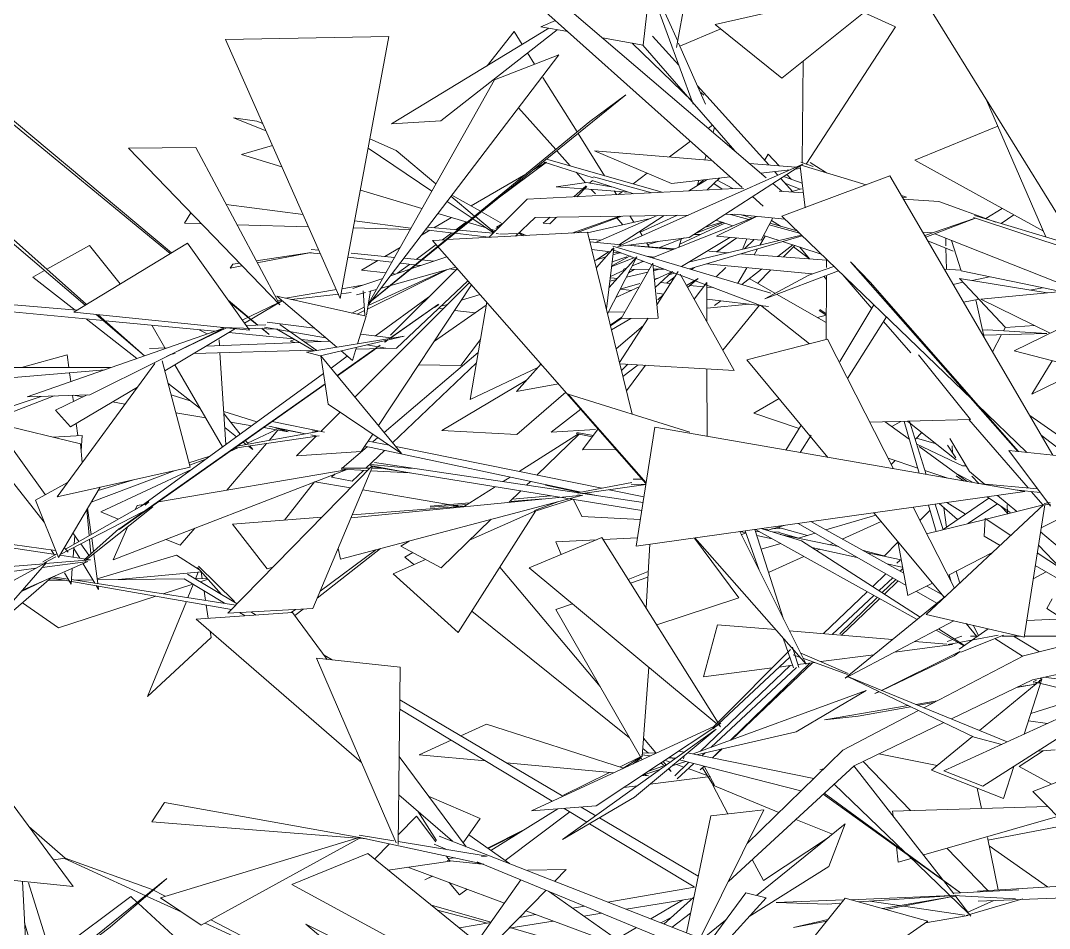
# Model space of a CAD drawing. Header units: millimetres. Extents: x 78096 to 288885, y -20632 to 149556.
# Drawn here: x 249795.5 to 250220.4, y 94308.8 to 94683.9 of the extents above; entities that cross this region are included whole.
import ezdxf

# ---------------------------------------------------------------- set-up
doc = ezdxf.new("R2010")
doc.units = ezdxf.units.MM
doc.layers.add('G-IMPT', color=8, linetype='Continuous', lineweight=9)
doc.layers.add('L-PLNT', color=71, linetype='Continuous', lineweight=9)

# ---------------------------------------------------------------- blocks, each defined once
blk = doc.blocks.new('ZZ-V - Tree Broadleaf 2 - 3dtree rotund SIMPLU-4826084-TOMH A-A')
at = {"layer": 'G-IMPT'}
for p, q in [((24407.85, 94628.7), (24406.31, 94626.07)), ((24407.85, 94628.7), (24412.29, 94623.83)), ((24295.79, 94610.05), (24316.23, 94625.32)), ((24310.98, 94622.35), (24316.12, 94625.36)), ((24314.94, 94625.55), (24335.48, 94618.88)), ((24316.29, 94626.65), (24364.07, 94612.94)), ((24285.15, 94607.25), (24307.75, 94620.46)), ((24335.63, 94619.34), (24359.78, 94612.71)), ((24382.66, 94613.91), (24387.65, 94618.79)), ((24414.21, 94619.39), (24421.81, 94616.68)), ((24415.55, 94620.25), (24417.36, 94618.27)), ((24320.31, 94615.15), (24332.77, 94616.94)), ((24320.31, 94615.15), (24331.35, 94614.36)), ((24327.49, 94611.02), (24332.67, 94615.51)), ((24332.94, 94615.32), (24328.74, 94611.09)), ((24331.95, 94614.32), (24350.1, 94613.02)), ((24332.77, 94616.94), (24343.78, 94615.06)), ((24334.07, 94616.72), (24335.31, 94617.79)), ((24335.14, 94617.84), (24352.28, 94612.32)), ((24375.03, 94613.51), (24382.65, 94618.21)), ((24381.22, 94618.04), (24378.54, 94615.88)), ((24385.31, 94616.5), (24388.86, 94614.23)), ((24386.75, 94617.91), (24393.28, 94614.46)), ((24414.74, 94616.71), (24421.05, 94614.15)), ((24421.62, 94614.32), (24417.19, 94613.03)), ((24504.41, 94606.27), (24497.64, 94602.14)), ((24269.78, 94598.26), (24277.04, 94602.5)), ((24314.95, 94600.18), (24317.75, 94602.61)), ((24320.34, 94602.65), (24317.59, 94599.88)), ((24326.66, 94596.02), (24346.52, 94603.06)), ((24347.41, 94603.07), (24328.69, 94596.12)), ((24333.25, 94596.2), (24359.25, 94602.1)), ((24336.44, 94592.19), (24362.03, 94603.3)), ((24364.92, 94603.35), (24346.47, 94591.27)), ((24354.92, 94596.4), (24370.36, 94603.43)), ((24359.95, 94585.83), (24402.92, 94602.96)), ((24386.19, 94601.39), (24393.27, 94599.11)), ((24386.48, 94594.76), (24403.04, 94602.95)), ((24392.3, 94603.78), (24399.81, 94601.72)), ((24396.82, 94603.54), (24401.21, 94602.28)), ((24404.91, 94593.13), (24409.68, 94602.32)), ((24409.15, 94601.31), (24412.91, 94598.92)), ((24509.33, 94603.55), (24504.1, 94599.95)), ((24264.62, 94595.23), (24268.07, 94597.25)), ((24278.88, 94597.43), (24283.2, 94600.65)), ((24314.95, 94600.18), (24317.59, 94599.88)), ((24371.26, 94591.49), (24389.91, 94600.19)), ((24377.38, 94595.73), (24389.17, 94600.39)), ((24381.86, 94598.48), (24388.78, 94600.55)), ((24408.17, 94599.42), (24420.8, 94595.95)), ((24408.56, 94600.17), (24419.77, 94596.95)), ((24273.27, 94593.24), (24277.19, 94596.16)), ((24338.73, 94593.18), (24333.92, 94593.47)), ((24362.98, 94590.05), (24373.05, 94594.02)), ((24372.01, 94582.23), (24391.95, 94594.28)), ((24374.89, 94583.97), (24421.62, 94595.16)), ((24375.3, 94581.25), (24421.87, 94594.92)), ((24379.73, 94595.44), (24377.07, 94595.53)), ((24386.48, 94594.76), (24404.91, 94593.13)), ((24394.84, 94594.02), (24386.49, 94588.28)), ((24386.63, 94588.26), (24394.9, 94594.02)), ((24397.25, 94589.32), (24399, 94593.66)), ((24398.08, 94589.52), (24402, 94593.39)), ((24406.54, 94594.83), (24404.34, 94591.02)), ((24405.9, 94595.04), (24412.39, 94592.95)), ((24473.78, 94592.81), (24484.27, 94588.57)), ((24481.13, 94593.93), (24481.23, 94590.81)), ((24219, 94589.27), (24222.27, 94588.96)), ((24249.47, 94586.38), (24255.77, 94590.06)), ((24262.43, 94585.15), (24270.69, 94591.31)), ((24336.93, 94581.83), (24344.08, 94589.94)), ((24340.98, 94564.73), (24344.13, 94589.84)), ((24342.93, 94589.34), (24371.45, 94578.63)), ((24343.68, 94590.68), (24408.91, 94571.23)), ((24358.08, 94591.37), (24362.32, 94592.64)), ((24403.47, 94589.52), (24402.07, 94587.1)), ((24411.79, 94586.37), (24417.95, 94591.15)), ((24413.7, 94592.52), (24429.71, 94587.36)), ((24414.21, 94586.18), (24418.81, 94590.88)), ((24424.86, 94585.38), (24418.29, 94590.35)), ((24424.92, 94585.38), (24420.93, 94590.19)), ((24481.25, 94589.93), (24481.53, 94581.11)), ((24196.36, 94584.63), (24219, 94588.07)), ((24196.82, 94583.76), (24219, 94588.05)), ((24218.7, 94587.94), (24222.94, 94587.45)), ((24234.24, 94586.12), (24252.36, 94584)), ((24235.52, 94587.7), (24253.48, 94585.99)), ((24239.84, 94580.74), (24246.57, 94584.68)), ((24257.31, 94585.63), (24264.46, 94584.95)), ((24264.75, 94584.93), (24269.66, 94584.46)), ((24342.08, 94588.4), (24336.43, 94584.7)), ((24336.95, 94585.04), (24340.77, 94586.18)), ((24341.5, 94562.63), (24353.51, 94586.17)), ((24353.5, 94586.17), (24342.07, 94573.38)), ((24343.18, 94582.23), (24352.28, 94585.83)), ((24343.21, 94582.47), (24350.78, 94586.65)), ((24343.42, 94584.13), (24349.5, 94586.21)), ((24343.79, 94587.09), (24346.42, 94587.88)), ((24351.64, 94582.51), (24356.24, 94584.34)), ((24354.2, 94583.53), (24356.07, 94584.4)), ((24431.97, 94585.18), (24431.95, 94581.83)), ((24185.65, 94581.61), (24186.73, 94583.16)), ((24185.65, 94581.61), (24190.49, 94582.54)), ((24186.73, 94583.16), (24189.49, 94583.58)), ((24239.84, 94580.74), (24249.88, 94579.6)), ((24242.36, 94564.66), (24275.37, 94581.03)), ((24242.58, 94566.1), (24274.86, 94580.88)), ((24254.78, 94579.43), (24259.74, 94583.13)), ((24255.76, 94583.6), (24261.93, 94582.88)), ((24262.18, 94582.85), (24264.19, 94582.61)), ((24276.06, 94581.22), (24278.97, 94580.88)), ((24342.67, 94578.15), (24348.83, 94581.03)), ((24360.14, 94583.58), (24347.09, 94560.79)), ((24347.91, 94581.02), (24349.46, 94581.64)), ((24350.89, 94581.04), (24358.71, 94581.08)), ((24362.31, 94560.86), (24360.14, 94583.58)), ((24360.38, 94581.09), (24364.84, 94581.11)), ((24360.44, 94580.51), (24362.91, 94581.1)), ((24368.32, 94580.13), (24360.8, 94576.67)), ((24361.2, 94573.57), (24368.32, 94580.13)), ((24361.79, 94566.36), (24370.67, 94580.14)), ((24376.17, 94580.99), (24377.38, 94581.83)), ((24386.36, 94577.95), (24390.29, 94581.83)), ((24398.97, 94581.76), (24395.23, 94575.3)), ((24396.89, 94574.81), (24405.11, 94581.18)), ((24403.46, 94575.22), (24408.95, 94580.82)), ((24252.49, 94579.3), (24253.91, 94579.14)), ((24342.42, 94576.19), (24345.18, 94576.85)), ((24342.89, 94577.51), (24345.54, 94577.26)), ((24349.25, 94577.83), (24358.05, 94579.94)), ((24360.77, 94576.98), (24362.7, 94577.55)), ((24365.86, 94575.33), (24369.38, 94578.13)), ((24367.22, 94578.87), (24369.23, 94579.46)), ((24393.75, 94539.34), (24371.52, 94579.02)), ((24371.81, 94578.49), (24405.68, 94565.77)), ((24374.07, 94574.46), (24378.83, 94577.28)), ((24374.56, 94573.59), (24378.83, 94577.28)), ((24400.17, 94577.08), (24410.62, 94571.16)), ((24431.92, 94576.93), (24430.84, 94578.23)), ((24431.93, 94578.28), (24431.75, 94552.03)), ((24237.16, 94528.29), (24284.39, 94575.7)), ((24246.87, 94516.5), (24285.34, 94574.61)), ((24354.53, 94573.79), (24344.94, 94569.37)), ((24346.71, 94572.85), (24354.85, 94575.24)), ((24346.76, 94572.94), (24351.48, 94572.38)), ((24363.36, 94575.57), (24367.47, 94575.18)), ((24375.51, 94574.42), (24381.17, 94573.88)), ((24377.31, 94568.68), (24382.48, 94575.65)), ((24382.5, 94559.42), (24382.48, 94575.65)), ((24382.49, 94573.76), (24385.07, 94573.51)), ((24281.2, 94568.36), (24288.83, 94570.64)), ((24361.96, 94571.16), (24364.67, 94570.84)), ((24364.49, 94570.55), (24362.29, 94568.52)), ((24382.49, 94568.75), (24407.93, 94565.77)), ((24385.71, 94566.13), (24388.22, 94568.08)), ((24411.31, 94570.76), (24431.8, 94559.14)), ((24493.59, 94568.43), (24497.08, 94552.87)), ((24235.82, 94563.01), (24241.02, 94565.39)), ((24238.03, 94562.51), (24241.12, 94564.04)), ((24269.95, 94551.36), (24291.38, 94566.24)), ((24273.48, 94564.76), (24271.78, 94564.98)), ((24272.65, 94565.8), (24275.31, 94566.59)), ((24286.78, 94563.05), (24278.4, 94564.13)), ((24348.57, 94563.39), (24341.94, 94563.49)), ((24382.5, 94565.04), (24399.91, 94566.71)), ((24389.1, 94547.64), (24404.19, 94566.21)), ((24404.64, 94566.3), (24424.91, 94550.29)), ((24428.92, 94564.13), (24431.82, 94562.07)), ((24429.14, 94564.44), (24431.82, 94562.68)), ((24347.42, 94561.37), (24342.62, 94558.07)), ((24342.71, 94557.7), (24347.09, 94560.75)), ((24343.1, 94556.1), (24351.05, 94560.81)), ((24346.43, 94542.54), (24358.23, 94560.84)), ((24362.31, 94560.86), (24347.09, 94560.79)), ((24428.21, 94561.18), (24431.71, 94562.15)), ((24345.05, 94548.18), (24356.33, 94557.9)), ((24498.42, 94556.09), (24496.4, 94555.91)), ((24522.87, 94554.62), (24496.85, 94553.89)), ((24522.87, 94554.62), (24498.42, 94556.09)), ((24505.77, 94557.21), (24504.99, 94555.69)), ((24210.35, 94551.34), (24212.13, 94552.15)), ((24210.35, 94551.34), (24212.26, 94550.83)), ((24280.88, 94541.28), (24288.95, 94552.02)), ((24504.17, 94554.09), (24500.52, 94546.97)), ((24249.19, 94513.68), (24288.04, 94546.69)), ((24287.31, 94542.44), (24252.69, 94509.45)), ((24314, 94541.98), (24303.87, 94530.65)), ((24346.55, 94542.08), (24393.75, 94539.34)), ((24347.22, 94539.33), (24349.81, 94541.89)), ((24491.42, 94518.99), (24469.86, 94545.81)), ((24263.52, 94541.64), (24280.88, 94541.28)), ((24347.85, 94536.75), (24354.15, 94541.64)), ((24349.28, 94530.93), (24357.11, 94541.47)), ((24382.55, 94512.06), (24382.52, 94539.99)), ((24272.98, 94514.52), (24308.02, 94535.3)), ((24321.15, 94533.83), (24303.87, 94530.65)), ((24303.96, 94512.79), (24324.27, 94530.28)), ((24401.88, 94521.59), (24412.3, 94527.7)), ((24223.03, 94514.1), (24230.98, 94522.08)), ((24318.19, 94513.73), (24330.45, 94523.24)), ((24401.88, 94521.59), (24420.58, 94515.34)), ((24515.89, 94520.63), (24532.31, 94509.25)), ((24491.42, 94518.99), (24449.74, 94517.95)), ((24456.18, 94518.11), (24466.03, 94510.92)), ((24458.85, 94516.16), (24462.61, 94518.27)), ((24463.93, 94518.17), (24470.19, 94496.85)), ((24465.53, 94518.19), (24485.52, 94502.39)), ((24466.23, 94518.36), (24473.05, 94496.35)), ((24213, 94504.04), (24221.08, 94512.15)), ((24239.76, 94505.75), (24244.53, 94512.96)), ((24272.98, 94514.52), (24303.96, 94512.79)), ((24329.52, 94513.04), (24304.97, 94497.53)), ((24312.28, 94496.05), (24329.76, 94513.01)), ((24336.43, 94514.89), (24318.19, 94513.73)), ((24328.57, 94513.2), (24335.11, 94511.84)), ((24328.74, 94513.64), (24335.56, 94512.44)), ((24331.1, 94506.44), (24337.56, 94515.14)), ((24468.57, 94510.81), (24471.29, 94513.64)), ((24520.63, 94512.5), (24531.11, 94504.43)), ((24231.85, 94498.95), (24242.2, 94507.74)), ((24244.56, 94509.75), (24246.65, 94511.53)), ((24469.09, 94511.35), (24477.16, 94509.01)), ((24469.18, 94508.86), (24488.03, 94499.86)), ((24470.16, 94507.91), (24490.03, 94493.41)), ((24481.94, 94508.39), (24485.28, 94503.17)), ((24490.9, 94497.57), (24482.87, 94511.24)), ((24483.83, 94508.18), (24483.93, 94505.12)), ((24213, 94504.04), (24239.76, 94505.75)), ((24249.31, 94506.23), (24241.6, 94498.89)), ((24331.1, 94506.44), (24345.08, 94506.58)), ((24457.33, 94503.05), (24469.57, 94498.96)), ((24458.67, 94500.44), (24460.24, 94502.08)), ((24489.53, 94499.91), (24488.03, 94499.86)), ((24227.46, 94495.22), (24229, 94496.52)), ((24227.46, 94495.22), (24235.93, 94493.49)), ((24240.69, 94498.02), (24235.93, 94493.49)), ((24301.29, 94495.21), (24298.38, 94493.37)), ((24472.55, 94497.97), (24482.03, 94494.79)), ((24485.5, 94495.74), (24488.55, 94493.66)), ((24486, 94496.47), (24492.41, 94492.99)), ((24496.99, 94492.41), (24490.9, 94497.57)), ((24491.89, 94495.63), (24494.8, 94492.61)), ((24208.09, 94477.44), (24220.46, 94493.22)), ((24235.36, 94490.77), (24220.64, 94493.29)), ((24295.05, 94491.26), (24281.91, 94482.96)), ((24308.04, 94491.94), (24309.59, 94493.45)), ((24315.8, 94491.86), (24330.06, 94488.88)), ((24275.85, 94483.85), (24240.41, 94489.91)), ((24300.68, 94484.8), (24305.59, 94489.56)), ((24302.07, 94486.15), (24318.03, 94487.55)), ((24331.61, 94488.55), (24333.44, 94488.17)), ((24499, 94486.55), (24480.08, 94473.64)), ((24498.24, 94487.07), (24507.82, 94480.55)), ((24510.46, 94480.99), (24502.57, 94487.68)), ((24236.07, 94479.63), (24282.36, 94483.24)), ((24268.15, 94483.17), (24284.51, 94484.61)), ((24268.2, 94482.84), (24283.45, 94483.94)), ((24277.65, 94482.88), (24279.88, 94483.16)), ((24279.88, 94483.16), (24277.73, 94483.53)), ((24301.09, 94485.2), (24315.04, 94486.21)), ((24320.95, 94485.08), (24311.35, 94481.43)), ((24311.55, 94481.11), (24327.18, 94486.07)), ((24330.83, 94478.95), (24327.42, 94486.04)), ((24474.06, 94483.67), (24477.25, 94472.79)), ((24476.85, 94484.06), (24480.12, 94473.5)), ((24478.42, 94484.28), (24486.04, 94477.7)), ((24481.49, 94474.6), (24480.37, 94482.6)), ((24481.54, 94484.72), (24489.25, 94479.9)), ((24502.52, 94484.16), (24490.22, 94476)), ((24503.72, 94483.38), (24506.88, 94480.11)), ((24506.49, 94483.81), (24506.61, 94480.49)), ((24186.51, 94475.75), (24223.48, 94478.64)), ((24279.81, 94430.97), (24311.65, 94481.14)), ((24311.5, 94481.19), (24284.77, 94469.37)), ((24330.83, 94478.95), (24355.01, 94477.66)), ((24431.67, 94473.39), (24452.3, 94479.57)), ((24470.43, 94477.35), (24474.67, 94481.58)), ((24200.93, 94457.34), (24186.51, 94475.75)), ((24272.73, 94457.7), (24293.46, 94477.81)), ((24407.64, 94473.37), (24414.38, 94475.27)), ((24409.25, 94473.83), (24412.81, 94474.04)), ((24424.09, 94471.12), (24411.6, 94474.49)), ((24464.76, 94450.45), (24420.2, 94476.09)), ((24463.81, 94455.52), (24425.48, 94476.83)), ((24454.5, 94476.91), (24438.42, 94469.63)), ((24353.85, 94470.2), (24339.62, 94469.46)), ((24396.11, 94472.7), (24398.58, 94472.16)), ((24396.7, 94471.41), (24398.58, 94472.16)), ((24402.64, 94472.7), (24404.25, 94472.67)), ((24403.14, 94471.16), (24409.45, 94469.77)), ((24405.97, 94473.63), (24407.66, 94473.73)), ((24409.55, 94472.55), (24412.42, 94472.48)), ((24420.47, 94470.04), (24412.25, 94472.37)), ((24412.78, 94471.57), (24436.79, 94466.54)), ((24420.31, 94469.99), (24427.21, 94472.06)), ((24535.38, 94459.86), (24520.3, 94472.65)), ((24247.65, 94465.69), (24221.6, 94445.28)), ((24259.54, 94468.83), (24256.14, 94466.68)), ((24272.73, 94457.7), (24256.14, 94466.68)), ((24336.89, 94469.31), (24320.12, 94468.44)), ((24322.27, 94463.22), (24320.12, 94468.44)), ((24404.96, 94465.4), (24412.98, 94467.8)), ((24425.86, 94466.16), (24444.62, 94462.04)), ((24429.15, 94465.44), (24427.88, 94464.86)), ((24434.5, 94467.86), (24433.24, 94467.29)), ((24455.66, 94462.62), (24461.4, 94468.34)), ((24519.44, 94467.1), (24528.69, 94457.53)), ((24222.81, 94448.16), (24245.74, 94465.18)), ((24266.27, 94461.2), (24252.89, 94455.28)), ((24257.7, 94462.15), (24261.02, 94464.04)), ((24257.7, 94462.15), (24261.51, 94459.09)), ((24422.56, 94462.45), (24407.99, 94455.85)), ((24456.1, 94462.5), (24446.69, 94465.04)), ((24448.32, 94464.13), (24462.76, 94461.11)), ((24200.93, 94457.34), (24203.25, 94457.99)), ((24296.95, 94457.99), (24338.38, 94408.68)), ((24456.96, 94459.33), (24461.81, 94458.26)), ((24461.01, 94459.63), (24462.3, 94460.87)), ((24463.09, 94457.99), (24461.77, 94458.36)), ((24462.27, 94456.37), (24463.44, 94457.47)), ((24279.81, 94430.97), (24252.89, 94455.28)), ((24349.99, 94452.93), (24358.25, 94456.2)), ((24450.97, 94450.02), (24456.43, 94455.24)), ((24453.62, 94448.31), (24459.29, 94453.6)), ((24460.47, 94452.92), (24454.89, 94447.49)), ((24482.51, 94454.9), (24483.38, 94451.94)), ((24485.42, 94456.38), (24486.95, 94451.44)), ((24455.83, 94446.89), (24461.52, 94452.31)), ((24479.56, 94446.76), (24473.34, 94450.22)), ((24430.63, 94430.56), (24448.72, 94447.87)), ((24434.25, 94430.25), (24451.49, 94446.32)), ((24452.89, 94445.54), (24437.35, 94430.41)), ((24438.06, 94429.93), (24453.85, 94445)), ((24477.53, 94443.1), (24469.01, 94448.01)), ((24525.12, 94444.87), (24522.95, 94440.92)), ((24210.78, 94439.23), (24212.53, 94440.54)), ((24215.75, 94440.71), (24212.33, 94438.03)), ((24285.45, 94439.85), (24350.52, 94387.55)), ((24529.54, 94436.7), (24522.95, 94440.92)), ((24211.4, 94439.28), (24171.56, 94436.55)), ((24171.56, 94436.55), (24239.84, 94377.34)), ((24211.4, 94439.28), (24225.74, 94419.93)), ((24512.83, 94421.18), (24501.47, 94428.49)), ((24519.92, 94423.09), (24509.16, 94429.53)), ((24255.89, 94416.71), (24221.2, 94420.42)), ((24254.21, 94344.14), (24221.2, 94420.42)), ((24392.72, 94386.69), (24426.13, 94418.56)), ((24255.89, 94416.71), (24255.05, 94343.5)), ((24379.83, 94381.96), (24416.83, 94417.35)), ((24384.16, 94383.55), (24419.55, 94416.55)), ((24425.04, 94418.42), (24392.3, 94386.53)), ((24495.13, 94390.54), (24520.8, 94411.76)), ((24513.54, 94389.05), (24520.8, 94411.76)), ((24517.22, 94410.17), (24518.86, 94410.15)), ((24517.25, 94410.7), (24518.62, 94411.29)), ((24518.29, 94410.51), (24538.66, 94405.43)), ((24519.86, 94411.31), (24519.86, 94410.14)), ((24520.19, 94411.83), (24521.18, 94412.3)), ((24521.68, 94412.51), (24540.6, 94410.06)), ((24517.33, 94409.5), (24510.33, 94408.24)), ((24510.65, 94408.4), (24518.29, 94409.69)), ((24468.76, 94401.34), (24477.67, 94402.84)), ((24476.28, 94402.12), (24469.74, 94400.94)), ((24516.25, 94397.53), (24538.26, 94404.47)), ((24431.13, 94395), (24465.64, 94400.81)), ((24466.57, 94400.37), (24444.93, 94396.48)), ((24291.42, 94393.17), (24280.82, 94388.33)), ((24291.42, 94393.17), (24348.09, 94375.04)), ((24431.13, 94395), (24444.93, 94396.48)), ((24515.28, 94394.5), (24523.16, 94393.45)), ((24276.89, 94386.53), (24263.7, 94380.51)), ((24356.3, 94387.35), (24361.39, 94381.29)), ((24475.29, 94374.15), (24492.19, 94388.11)), ((24571.79, 94386.39), (24517.13, 94365.39)), ((24263.7, 94380.51), (24291.06, 94377.98)), ((24355.98, 94383.16), (24358.42, 94381.2)), ((24380.45, 94380.09), (24381.81, 94381.35)), ((24388.57, 94382.9), (24384.78, 94379.21)), ((24384.87, 94379.19), (24388.81, 94382.95)), ((24477.59, 94376.04), (24453.56, 94380.9)), ((24521.43, 94382.17), (24511.5, 94375.66)), ((24519.12, 94381.98), (24526.38, 94382.58)), ((24255.47, 94379.84), (24283.13, 94342.51)), ((24299.67, 94377.18), (24344.05, 94373.08)), ((24346.72, 94375.48), (24355.07, 94379.63)), ((24363.5, 94377.12), (24365.1, 94375.83)), ((24364.4, 94377.71), (24365.65, 94376.23)), ((24367.35, 94377.45), (24365.18, 94378.23)), ((24368.17, 94375.96), (24373.84, 94377.74)), ((24369.25, 94371.83), (24375.09, 94377.42)), ((24373.01, 94375.43), (24369.96, 94376.52)), ((24370.21, 94370.53), (24377.05, 94376.92)), ((24447.09, 94377.78), (24466.65, 94357.46)), ((24323.25, 94363.82), (24342.23, 94373.25)), ((24355.78, 94371.99), (24358.36, 94371.76)), ((24356.01, 94372.15), (24363.05, 94374.36)), ((24356.45, 94372.37), (24358.36, 94371.76)), ((24358.49, 94373.8), (24364.28, 94375.78)), ((24366.58, 94374.64), (24367.8, 94373.66)), ((24366.82, 94374.83), (24367.8, 94373.66)), ((24382.65, 94371.99), (24374.78, 94374.8)), ((24381.31, 94375.83), (24379.75, 94374.31)), ((24379.75, 94374.31), (24381.33, 94375.83)), ((24385.24, 94367.88), (24380.66, 94375.15)), ((24385.6, 94367.89), (24381.4, 94375.8)), ((24430.65, 94374.69), (24429.09, 94374.26)), ((24443.25, 94375.9), (24479.95, 94328.81)), ((24475.29, 94374.15), (24505.02, 94362.38)), ((24505.02, 94362.38), (24509.26, 94375.64)), ((24511.5, 94375.66), (24524.86, 94368.36)), ((24348.23, 94366.99), (24353.79, 94367.7)), ((24359.06, 94368.37), (24383.94, 94371.53)), ((24412.26, 94356.7), (24384.89, 94367.9)), ((24391.18, 94356.08), (24384.89, 94367.9)), ((24464.29, 94340.25), (24435.13, 94368.42)), ((24255.28, 94363.95), (24277.42, 94344.75)), ((24487.25, 94323.45), (24430.52, 94364.17)), ((24430.98, 94364.59), (24487.28, 94323.45)), ((24494.19, 94366.67), (24495.92, 94358.3)), ((24536.5, 94345.66), (24517.13, 94365.39)), ((24153.29, 94352.81), (24158.43, 94360.85)), ((24158.43, 94360.85), (24238.99, 94346.31)), ((24288.9, 94354.19), (24267.75, 94363.26)), ((24459.2, 94357.25), (24523.33, 94359.08)), ((24255.09, 94347.52), (24262.56, 94355.17)), ((24270.49, 94344.6), (24262.56, 94355.17)), ((24263.08, 94357.18), (24270.81, 94345.14)), ((24384.12, 94355.25), (24374.02, 94306.94)), ((24406.06, 94357.81), (24379.79, 94304.68)), ((24406.06, 94357.81), (24384.12, 94355.25)), ((24459.2, 94357.25), (24459.43, 94355.14)), ((24472.08, 94339.17), (24527.35, 94354.98)), ((24153.29, 94352.81), (24238.09, 94346.09)), ((24288.9, 94354.19), (24281.89, 94344.19)), ((24434.38, 94347.65), (24419.29, 94353.83)), ((24498.6, 94345.27), (24530.89, 94351.38)), ((24156.78, 94321.44), (24238.82, 94346.31)), ((24173.58, 94310.04), (24239.54, 94346.31)), ((24238.5, 94346.45), (24290.4, 94335.32)), ((24238.85, 94347.25), (24253.2, 94344.92)), ((24271.87, 94346.92), (24383.58, 94303.2)), ((24291.93, 94341.92), (24307.24, 94349.66)), ((24292.16, 94341.76), (24305.51, 94348.58)), ((24432.68, 94346.31), (24405.85, 94328.51)), ((24498.39, 94346.31), (24502.86, 94324.65)), ((24239.01, 94346.02), (24241.88, 94345.79)), ((24239.4, 94346.24), (24241.88, 94345.79)), ((24245.29, 94337.46), (24251.36, 94343.69)), ((24255.06, 94344.61), (24291.81, 94338.64)), ((24269.88, 94343.59), (24275.42, 94341.3)), ((24460.81, 94342.42), (24461.5, 94336.14)), ((24499.1, 94342.88), (24523.22, 94325.9)), ((24242.44, 94339.78), (24211.04, 94326.97)), ((24242.44, 94339.78), (24304.56, 94289.21)), ((24274.99, 94338.62), (24276.42, 94336.4)), ((24275.65, 94337.68), (24278.53, 94337.86)), ((24289.37, 94338.54), (24291.48, 94338.68)), ((24490.35, 94315.07), (24465.6, 94338.99)), ((24481.63, 94341.9), (24498.5, 94324.38)), ((24250.91, 94332.89), (24276.52, 94336.55)), ((24275.23, 94336.86), (24289.66, 94335.3)), ((24287.69, 94336.25), (24379.9, 94298.25)), ((24405.85, 94328.51), (24401.23, 94337.19)), ((24461.5, 94336.14), (24466.93, 94337.7)), ((24494.33, 94324.12), (24650.28, 94333.72)), ((24159.46, 94329.33), (24113.03, 94291.96)), ((24136.01, 94309.27), (24159.46, 94329.33)), ((24266.03, 94328.82), (24269.03, 94330.33)), ((24269.15, 94330.29), (24266.03, 94328.82)), ((24324.42, 94333.12), (24308.6, 94332.86)), ((24324.42, 94333.12), (24319.64, 94328.22)), ((24309.37, 94273.54), (24211.04, 94326.97)), ((24287.46, 94303.13), (24305.72, 94328.82)), ((24480.16, 94328.53), (24484.47, 94323)), ((24494.49, 94320.05), (24662.88, 94326.34)), ((24156.78, 94321.44), (24173.58, 94310.04)), ((24316.06, 94324.56), (24291.74, 94299.64)), ((24356.23, 94266.46), (24398.65, 94323.45)), ((24407, 94321.42), (24357.2, 94266.53)), ((24407, 94321.42), (24398.65, 94323.45)), ((24439.6, 94321.23), (24423.72, 94301.63)), ((24439.6, 94321.23), (24473.81, 94311.74)), ((24483.73, 94322.31), (24441.76, 94320.64)), ((24445.19, 94319.68), (24484.88, 94322.33)), ((24454.99, 94316.96), (24485.1, 94322.13)), ((24486.18, 94322.31), (24456.46, 94316.56)), ((24484.25, 94322.39), (24509.99, 94320.93)), ((24484.58, 94323.31), (24511.32, 94324.71)), ((24484.9, 94322.45), (24491.57, 94313.89)), ((24489.64, 94314.11), (24513.02, 94320.98)), ((24439.03, 94320.53), (24411.16, 94319.41)), ((24432.4, 94318.83), (24411.16, 94319.41)), ((24432.4, 94318.83), (24437.35, 94319.16)), ((24449.79, 94319.99), (24462.12, 94318.19)), ((24463.7, 94317.96), (24488.95, 94314.27)), ((24490.29, 94315.53), (24501.05, 94320.29)), ((24432.46, 94312.41), (24418.32, 94309.17)), ((24472.77, 94311.02), (24490.38, 94314.06)), ((24136.01, 94309.27), (24112.21, 94291.3)), ((24236.79, 94293.73), (24216.84, 94310.58)), ((24216.84, 94310.58), (24263.12, 94287.63)), ((24431.98, 94311.82), (24418.32, 94309.17)), ((24473.81, 94311.74), (24458.75, 94301.24))]:
    blk.add_line(p, q, dxfattribs=at)
blk = doc.blocks.new('ZZ-V - Tree Broadleaf 2 - 3dtree rotund SIMPLU-4826109-TOMH A-A')
at = {"layer": 'G-IMPT'}
for p, q in [((24286.17, 94722.25), (24407.04, 94618.92)), ((24281.03, 94718.67), (24397.14, 94614.83)), ((24369.99, 94672.79), (24375.98, 94705.84)), ((24356.19, 94673.72), (24359.12, 94700.48)), ((24359.43, 94700.22), (24370.45, 94675.31)), ((24462.75, 94699.63), (24385.86, 94682.28)), ((24413.48, 94660.11), (24462.75, 94699.63)), ((24536.79, 94588.3), (24466.77, 94701.49)), ((24358.88, 94698.32), (24376.82, 94649.35)), ((24447.32, 94687.25), (24460.46, 94681.32)), ((24319.97, 94683.85), (24313.9, 94681.27)), ((24413.48, 94660.11), (24385.86, 94682.28)), ((24252.31, 94641.15), (24317.21, 94680.68)), ((24320.66, 94680.07), (24272.6, 94642.46)), ((24291.74, 94665.17), (24302.88, 94679.34)), ((24302.88, 94679.34), (24306.23, 94674)), ((24325.08, 94679.28), (24313.9, 94681.27)), ((24388.24, 94680.37), (24371.32, 94673.34)), ((24423.48, 94624.54), (24460.46, 94681.32)), ((24183.67, 94676.05), (24251.16, 94677.26)), ((24183.67, 94676.05), (24231.08, 94569.09)), ((24251.16, 94677.26), (24231.08, 94569.09)), ((24356.19, 94673.72), (24339.45, 94676.71)), ((24351.67, 94674.52), (24376.39, 94650.54)), ((24356, 94673.75), (24394, 94630.07)), ((24360.08, 94677.46), (24370.95, 94665.37)), ((24370.77, 94674.58), (24381.96, 94649.3)), ((24062.73, 94670.43), (24161.35, 94587.91)), ((24321.3, 94669.73), (24242.91, 94566.7)), ((24294.82, 94659.4), (24321.3, 94669.73)), ((24308.43, 94670.49), (24311.34, 94665.85)), ((24160.88, 94587.62), (24064.47, 94666.68)), ((24422.33, 94667.21), (24421.79, 94625.11)), ((24294.82, 94659.4), (24242.99, 94567.37)), ((24314.8, 94660.34), (24328.92, 94637.83)), ((24378.61, 94656.86), (24408.02, 94624.18)), ((24349.04, 94653.17), (24243.99, 94568.12)), ((24349.04, 94653.17), (24334.2, 94642.16)), ((24380.04, 94654.07), (24381.27, 94653.01)), ((24498, 94651.02), (24522.55, 94594.44)), ((24304.65, 94647.85), (24320.07, 94630.57)), ((24196.66, 94642.3), (24186.93, 94643.69)), ((24186.93, 94643.69), (24200.43, 94638.24)), ((24196.66, 94642.3), (24199.09, 94641.26)), ((24244.1, 94568.24), (24334.2, 94642.16)), ((24252.31, 94641.15), (24272.6, 94642.46)), ((24384.8, 94640.65), (24383.1, 94639.39)), ((24385.64, 94639.68), (24385.06, 94637.72)), ((24502.67, 94640.24), (24468.44, 94626.19)), ((24329.32, 94637.2), (24340.26, 94619.77)), ((24143.64, 94631.09), (24171.39, 94631.46)), ((24143.64, 94631.09), (24206.07, 94566.4)), ((24171.39, 94631.46), (24206.07, 94566.4)), ((24190.26, 94628.45), (24203.11, 94632.19)), ((24242.6, 94631.14), (24268.92, 94613.4)), ((24254.16, 94630.14), (24243.31, 94634.97)), ((24375.75, 94633.96), (24367.01, 94627.49)), ((24190.26, 94628.45), (24206.99, 94623.44)), ((24254.16, 94630.14), (24270.62, 94616.42)), ((24320.52, 94630.07), (24326.08, 94623.84)), ((24367.9, 94616.48), (24336.09, 94629.99)), ((24336.09, 94629.99), (24384.57, 94626.07)), ((24382.21, 94628.18), (24381.65, 94626.31)), ((24375.14, 94594.29), (24422.11, 94624.47)), ((24400.15, 94624.81), (24419.24, 94623.27)), ((24401.86, 94615.52), (24422.06, 94624.52)), ((24418.99, 94622.46), (24421.09, 94622.71)), ((24423.03, 94606.53), (24420.97, 94623.73)), ((24421.28, 94625.29), (24426.37, 94623.55)), ((24448.23, 94615.97), (24421.48, 94624.06)), ((24425.09, 94625.26), (24431.86, 94620.92)), ((24468.44, 94626.19), (24521.53, 94596.8)), ((24328.48, 94621.15), (24332.3, 94616.87)), ((24357.87, 94620.74), (24352, 94616.4)), ((24367.9, 94616.48), (24392.12, 94619.32)), ((24404.84, 94620.81), (24416.88, 94622.22)), ((24410.46, 94621.46), (24411.82, 94619.96)), ((24413.02, 94618.63), (24417.87, 94613.23)), ((24458.12, 94619.67), (24413.52, 94602.97)), ((24458.12, 94619.67), (24525.41, 94504.3)), ((24394.16, 94614.51), (24308.31, 94610.02)), ((24334.76, 94614.11), (24336.43, 94612.24)), ((24345.66, 94590.48), (24401.59, 94615.4)), ((24379.11, 94617.79), (24378.46, 94615.62)), ((24397.76, 94614.28), (24394.16, 94614.51)), ((24409.8, 94616.56), (24413.66, 94613.26)), ((24076.52, 94610.63), (24126.31, 94566.58)), ((24239.37, 94613.76), (24264.83, 94606.15)), ((24276.81, 94611.26), (24286.59, 94603.1)), ((24277.21, 94611.78), (24288.98, 94605.06)), ((24308.31, 94610.02), (24292.41, 94594.24)), ((24344.23, 94613.44), (24345.16, 94611.95)), ((24347.67, 94613.19), (24346.04, 94611.99)), ((24401.31, 94611.1), (24405.75, 94607.13)), ((24422.29, 94612.71), (24412.29, 94613.35)), ((24464.96, 94610.91), (24462.86, 94611.54)), ((24463.35, 94610.7), (24464.96, 94610.91)), ((24478.24, 94609.12), (24463.73, 94610.05)), ((24183.97, 94607.87), (24215.7, 94603.79)), ((24275.21, 94609.16), (24285.51, 94602.22)), ((24501.84, 94600.62), (24478.24, 94609.12)), ((24079.77, 94605.46), (24125.73, 94566.23)), ((24169.34, 94604.47), (24166.78, 94600.13)), ((24271.42, 94604.18), (24283.5, 94600.57)), ((24285.83, 94602), (24294.41, 94596.22)), ((24286.89, 94602.85), (24294.61, 94596.41)), ((24289.35, 94604.85), (24298.05, 94599.88)), ((24311.62, 94602.51), (24303.45, 94594.81)), ((24374.9, 94603.51), (24311.62, 94602.51)), ((24345.31, 94602.29), (24347.8, 94599.5)), ((24350.7, 94603.13), (24352.33, 94600.53)), ((24393.96, 94603.81), (24389.85, 94603.74)), ((24414.68, 94601.85), (24393.96, 94603.81)), ((24492.05, 94527.27), (24413.52, 94602.97)), ((24472.47, 94595.07), (24493.36, 94602.2)), ((24472.9, 94594.32), (24493.43, 94602.17)), ((24492.6, 94602.45), (24556.38, 94581.36)), ((24493.01, 94603.26), (24535.36, 94590.61)), ((24173.71, 94599.93), (24166.78, 94600.13)), ((24217.96, 94598.68), (24188.42, 94599.52)), ((24259.96, 94597.5), (24236.47, 94598.16)), ((24237.01, 94601.05), (24260.28, 94598.06)), ((24278.01, 94596.06), (24266.31, 94597.46)), ((24267.1, 94598.5), (24279.59, 94597.36)), ((24280.06, 94597.32), (24294.22, 94596.03)), ((24283.91, 94600.44), (24291.51, 94598.17)), ((24293.05, 94597.71), (24295.25, 94597.05)), ((24295.38, 94597.97), (24296.3, 94598.49)), ((24295.6, 94598.48), (24298.16, 94599.94)), ((24274.65, 94593.31), (24269.18, 94593.03)), ((24357.34, 94492.61), (24269.18, 94593.03)), ((24333.21, 94596.36), (24275.14, 94593.34)), ((24292.51, 94594.33), (24278.44, 94596.01)), ((24295.43, 94595.93), (24296.38, 94595.76)), ((24296.99, 94595.58), (24303.97, 94595.85)), ((24304.76, 94596.05), (24306.64, 94594.97)), ((24304.81, 94596.09), (24307.47, 94595.02)), ((24304.97, 94596.25), (24307.83, 94595.04)), ((24333.21, 94596.36), (24351.66, 94521.24)), ((24345.66, 94590.48), (24375.14, 94594.29)), ((24354.74, 94596.69), (24355.8, 94595)), ((24371.83, 94593.42), (24370.87, 94590.18)), ((24475.5, 94596.1), (24471.65, 94596.46)), ((24535.25, 94572.46), (24476.58, 94595.73)), ((24487.49, 94580.42), (24483.58, 94592.95)), ((24109.89, 94581.1), (24127.49, 94590.95)), ((24120.98, 94563.33), (24167.95, 94591.93)), ((24140.21, 94575.04), (24127.49, 94590.95)), ((24167.95, 94591.93), (24193.54, 94556)), ((24334.18, 94592.39), (24347.28, 94591.2)), ((24342.65, 94588.32), (24334.96, 94589.25)), ((24349.6, 94590.99), (24368.57, 94589.26)), ((24351.42, 94590.92), (24369.34, 94589.57)), ((24357.75, 94591.89), (24358.7, 94590.37)), ((24383.24, 94588.52), (24391.35, 94587.91)), ((24260.24, 94581.28), (24275.09, 94586.29)), ((24347.03, 94587.8), (24343.96, 94588.17)), ((24360.78, 94586.15), (24357.55, 94586.54)), ((24396.63, 94587.51), (24431.97, 94584.84)), ((24104.14, 94577.88), (24108.93, 94580.56)), ((24247.94, 94573.31), (24278.85, 94582.01)), ((24279.43, 94581.34), (24251.76, 94553.87)), ((24251.84, 94578.44), (24259.8, 94581.13)), ((24350.19, 94579.67), (24352.42, 94581.05)), ((24382.37, 94583.31), (24426.03, 94579.22)), ((24406.49, 94568.92), (24436.81, 94580.52)), ((24424.58, 94578.72), (24434.99, 94582.28)), ((24441.88, 94584.14), (24449.94, 94575.78)), ((24441.88, 94584.14), (24510.97, 94505.83)), ((24480.57, 94581.18), (24487.42, 94580.66)), ((24487.49, 94580.42), (24528.89, 94571.86)), ((23989.21, 94575.84), (24122.31, 94564.15)), ((24104.14, 94577.88), (24121.55, 94564.21)), ((24236.29, 94573.18), (24248.61, 94577.35)), ((24283.83, 94576.33), (24254.33, 94548.54)), ((24424.58, 94578.72), (24406.49, 94568.92)), ((24438.61, 94578.78), (24450.67, 94564.93)), ((24449.94, 94575.78), (24511.16, 94505.81)), ((24505.88, 94557.09), (24486.9, 94577.33)), ((24522.98, 94571.31), (24486.9, 94577.33)), ((24499.16, 94578.01), (24492, 94576.48)), ((24006.6, 94572.04), (24133.12, 94559.92)), ((24208.41, 94569.17), (24229.48, 94572.69)), ((24231.82, 94573.08), (24240.11, 94574.47)), ((24237.85, 94570.48), (24241.57, 94571.52)), ((24241.25, 94562.17), (24240.53, 94572.22)), ((24241.98, 94562.16), (24243.5, 94572.22)), ((24242.89, 94571.89), (24246.04, 94572.78)), ((24488.41, 94575.72), (24484.27, 94574.83)), ((24495.7, 94568.77), (24566.39, 94575.36)), ((24566.64, 94575.4), (24509.38, 94547.35)), ((24521.13, 94573.47), (24515.86, 94572.5)), ((24184.77, 94568.31), (24197.06, 94558.03)), ((24196.96, 94558.03), (24185.26, 94567.63)), ((24190.61, 94560.12), (24205.45, 94567.28)), ((24207.12, 94568.03), (24191.57, 94558.77)), ((24204.84, 94569.97), (24229.62, 94548.89)), ((24204.84, 94569.97), (24241.71, 94561.68)), ((24205.46, 94568.03), (24206.92, 94568.2)), ((24205.57, 94567.34), (24207.08, 94568.07)), ((24210.78, 94568.64), (24230.48, 94570.88)), ((24231.43, 94570.98), (24235.52, 94571.45)), ((24245.57, 94553.57), (24267.56, 94569.56)), ((24284.73, 94527.29), (24291.59, 94567.5)), ((24495, 94568.69), (24488.54, 94567.51)), ((24495.7, 94568.77), (24524.31, 94554.63)), ((24120.98, 94563.33), (24193.54, 94556)), ((24271.62, 94566.71), (24251.46, 94552.5)), ((24251.52, 94552.51), (24271.62, 94566.71)), ((24269.99, 94565.3), (24271.74, 94566.52)), ((24451.52, 94566.34), (24437.35, 94542.98)), ((24126.17, 94560.58), (24147.01, 94544.22)), ((24130.21, 94562.4), (24150.2, 94545.34)), ((24131.13, 94562.31), (24150.28, 94545.36)), ((24133.92, 94559.84), (24179.23, 94555.5)), ((24200.95, 94559.18), (24220.4, 94556.73)), ((24238.25, 94550.31), (24241.71, 94561.68)), ((24456.65, 94561.4), (24440.53, 94536.02)), ((24455.42, 94559.46), (24466.68, 94546.51)), ((24182.94, 94556.8), (24101.75, 94528.37)), ((24127.68, 94529.26), (24182.94, 94556.8)), ((24153.23, 94557.99), (24158.67, 94548.65)), ((24187.88, 94556.58), (24158.57, 94539.13)), ((24159.3, 94545.01), (24184.06, 94556.96)), ((24172.77, 94556.12), (24176.14, 94554.42)), ((24205.34, 94556.37), (24181.77, 94557.09)), ((24185.12, 94554.93), (24211.74, 94552.38)), ((24192.2, 94557.89), (24200.34, 94558.13)), ((24198.63, 94556.72), (24201.65, 94554.19)), ((24201.65, 94554.19), (24198.68, 94556.63)), ((24199.75, 94557.13), (24225.01, 94552.81)), ((24220.3, 94547.34), (24204.93, 94556.39)), ((24221.46, 94547.54), (24206.13, 94558.28)), ((24505.88, 94557.09), (24517.74, 94557.88)), ((24214.23, 94550.91), (24175.73, 94549.34)), ((24181, 94551.97), (24181.16, 94549.56)), ((24214.99, 94552.07), (24223.23, 94551.28)), ((24226.64, 94551.42), (24216.51, 94551.01)), ((24217.08, 94546.81), (24257.42, 94553.49)), ((24257.42, 94553.49), (24222.83, 94545.38)), ((24239.48, 94554.33), (24252.17, 94552.74)), ((24250.59, 94551.88), (24249.33, 94551)), ((24249.44, 94551.04), (24250.66, 94551.9)), ((24398.99, 94543.71), (24432.3, 94552.17)), ((24432.3, 94552.17), (24459.55, 94498.69)), ((24159.79, 94548.69), (24152.32, 94548.39)), ((24160.98, 94545.85), (24162.95, 94546.36)), ((24219.82, 94547.62), (24170.66, 94546.32)), ((24181.35, 94546.61), (24183.83, 94508.68)), ((24217.08, 94546.81), (24222.83, 94545.38)), ((24247.52, 94549.72), (24229.79, 94537.23)), ((24229.83, 94537.19), (24247.56, 94549.71)), ((24229.88, 94537.12), (24245.47, 94548.07)), ((24231.39, 94547.38), (24236.13, 94543.35)), ((24236.13, 94543.35), (24237.82, 94548.89)), ((24254.33, 94548.54), (24237.58, 94548.09)), ((24242.07, 94549.89), (24249.86, 94548.55)), ((24547.97, 94537.39), (24509.38, 94547.35)), ((24118.25, 94545.77), (24099.46, 94540.46)), ((24154.43, 94542.11), (24114.11, 94487.13)), ((24118.25, 94545.77), (24118.96, 94540.48)), ((24169.05, 94499.27), (24157.48, 94543.29)), ((24226.14, 94525.35), (24223.06, 94545.39)), ((24256.37, 94504.98), (24223.06, 94545.39)), ((24227.28, 94540.27), (24234, 94545.16)), ((24398.99, 94543.71), (24432.5, 94503.39)), ((24516.66, 94529.44), (24525.11, 94543.29)), ((24051.97, 94532.61), (24133.85, 94539.61)), ((24077.3, 94540.45), (24136.35, 94540.49)), ((24119.24, 94538.36), (24119.74, 94534.67)), ((24148.84, 94483.25), (24224.19, 94538.03)), ((24162.76, 94541.62), (24182.49, 94507.71)), ((24284.73, 94527.29), (24312.65, 94540.48)), ((24516.66, 94529.44), (24538.12, 94539.93)), ((24224.85, 94533.75), (24139.68, 94473.74)), ((24139.79, 94473.59), (24224.86, 94533.68)), ((24152.5, 94482.75), (24224.87, 94533.6)), ((24159.9, 94534.1), (24173.23, 94523.63)), ((24127.68, 94529.26), (24101.75, 94528.37)), ((24113.47, 94522.9), (24126.55, 94529.22)), ((24147.33, 94532.44), (24119.73, 94516)), ((24120.5, 94529.01), (24120.84, 94526.46)), ((24120.75, 94529.02), (24124.74, 94528.34)), ((24169.5, 94526.56), (24161.19, 94529.18)), ((24375.5, 94513.84), (24325.15, 94529.48)), ((24357.38, 94492.89), (24325.15, 94529.48)), ((24048.54, 94504.06), (24112.87, 94528.75)), ((24058.89, 94512.34), (24107.55, 94528.57)), ((24136.97, 94526.26), (24142.16, 94525.38)), ((24226.14, 94525.35), (24256.37, 94504.98)), ((24514.71, 94505.43), (24494.14, 94525.25)), ((24113.47, 94522.9), (24119.73, 94516)), ((24163.13, 94521.82), (24175.51, 94519.71)), ((24196.65, 94518), (24182.94, 94522.32)), ((24189.8, 94513.02), (24182.99, 94521.54)), ((24087.9, 94517.7), (24109.26, 94488)), ((24087.9, 94517.7), (24123.73, 94509.04)), ((24122.06, 94517.39), (24122.73, 94512.36)), ((24185.85, 94517.96), (24194.55, 94516.48)), ((24201.64, 94516.34), (24216.78, 94513.13)), ((24202.91, 94518.17), (24224.53, 94513.79)), ((24421.42, 94516.73), (24415.15, 94506.4)), ((24490.64, 94518.97), (24515.19, 94490.75)), ((24112.36, 94511.79), (24124.48, 94512.46)), ((24124.48, 94512.46), (24124.01, 94506.13)), ((24183.37, 94515.67), (24188.21, 94511.87)), ((24187.35, 94507.19), (24222.39, 94512.32)), ((24222, 94514.08), (24188.48, 94507.98)), ((24192.78, 94509.3), (24204.48, 94514.79)), ((24199.36, 94515.66), (24209.57, 94513.93)), ((24205.29, 94514.65), (24201.67, 94510.38)), ((24204.51, 94515.52), (24202.49, 94516.16)), ((24204.49, 94515.47), (24216.77, 94513.13)), ((24209.57, 94513.93), (24205.54, 94515.2)), ((24218.92, 94512.72), (24221.06, 94512.31)), ((24219.47, 94514.35), (24222, 94514.08)), ((24360.95, 94515.8), (24353.31, 94466.67)), ((24360.95, 94515.8), (24513.87, 94489.27)), ((24425.62, 94512.53), (24421.08, 94505.37)), ((24124.48, 94501.27), (24123.73, 94509.04)), ((24200.62, 94509.13), (24184.3, 94489.85)), ((24190.94, 94509.72), (24192.28, 94508.67)), ((24193.15, 94508.83), (24191.9, 94510.4)), ((24193.27, 94507.9), (24194.96, 94506.57)), ((24194.96, 94506.57), (24193.72, 94508.12)), ((24241.21, 94507.95), (24330.63, 94488.99)), ((24242.66, 94510.13), (24251.33, 94508.38)), ((24254.02, 94507.83), (24339.1, 94490.63)), ((24168.55, 94501.18), (24177.16, 94503.83)), ((24185.5, 94505.87), (24188.71, 94507.38)), ((24507.14, 94506.23), (24548.77, 94501.83)), ((24507.14, 94506.23), (24524.36, 94483.24)), ((24169.05, 94499.27), (24114.11, 94487.13)), ((24175.52, 94502.64), (24168.83, 94500.13)), ((24184.71, 94439.07), (24244.31, 94499.91)), ((24219.75, 94440.92), (24244.6, 94499.86)), ((24243.41, 94499.99), (24259.6, 94497)), ((24260.56, 94498.77), (24243.64, 94500.42)), ((24244.59, 94499.41), (24355.61, 94481.49)), ((24245.21, 94501.25), (24329.46, 94488.76)), ((24092.71, 94497.09), (24108.8, 94476.67)), ((24162.96, 94497.92), (24128.22, 94484.87)), ((24132.24, 94480.86), (24169.86, 94498.53)), ((24137.34, 94461.09), (24233.5, 94498.26)), ((24155.95, 94485.01), (24233.5, 94498.26)), ((24231.42, 94498.52), (24242.37, 94497.93)), ((24231.52, 94498.95), (24243.3, 94498.88)), ((24243.76, 94497.86), (24260, 94496.99)), ((24244.19, 94498.87), (24248.08, 94498.85)), ((24118.46, 94493.06), (24105.18, 94485.76)), ((24131.9, 94491.06), (24114.64, 94461.99)), ((24131.05, 94489.64), (24145.28, 94494.02)), ((24329.1, 94488.69), (24351.52, 94493.05)), ((24329.24, 94488.22), (24357.27, 94492.18)), ((24351.17, 94492.26), (24357.27, 94492.19)), ((24352.1, 94494.35), (24355.73, 94494.44)), ((24494.45, 94492.64), (24518.99, 94490.41)), ((24231.24, 94461.35), (24331.21, 94487.79)), ((24235.57, 94478.43), (24331.21, 94487.79)), ((24331.23, 94488.5), (24356.13, 94484.8)), ((24332.25, 94488.64), (24336.91, 94487.65)), ((24342.08, 94490.03), (24356.48, 94487.12)), ((24513.87, 94489.27), (24353.31, 94466.67)), ((24509.87, 94489.96), (24520.14, 94488.87)), ((24516.45, 94489.3), (24521.34, 94483.68)), ((24114.64, 94461.99), (24105.18, 94485.76)), ((24115.37, 94463.2), (24153.53, 94482.98)), ((24117.59, 94465.52), (24152.05, 94485.07)), ((24125.65, 94460.6), (24153.66, 94483.01)), ((24126.75, 94482.4), (24128.21, 94471.54)), ((24147.23, 94483.51), (24146.53, 94481.94)), ((24147.23, 94483.51), (24149.82, 94483.96)), ((24150.52, 94483.67), (24152.02, 94485.01)), ((24467.67, 94482.77), (24484.7, 94449.34)), ((24521.71, 94483.87), (24473.09, 94438.51)), ((24497.78, 94477.86), (24521.56, 94483.73)), ((24513.58, 94429.16), (24522.03, 94483.83)), ((24520.56, 94474.3), (24543.55, 94486.03)), ((24524.24, 94484.71), (24521.76, 94484.26)), ((24522, 94483.83), (24524.38, 94484.11)), ((24127.38, 94471.07), (24126.36, 94481.73)), ((24132.24, 94480.86), (24139.35, 94477.86)), ((24139.68, 94473.74), (24150.84, 94481.58)), ((24451.52, 94480.5), (24480.55, 94445.57)), ((24497.47, 94478.06), (24497.04, 94470.8)), ((24497.47, 94478.06), (24508.04, 94471.11)), ((24029.32, 94476.05), (24113.52, 94463.21)), ((24125.25, 94461.09), (24139.57, 94473.89)), ((24143.38, 94474.79), (24137.34, 94461.09)), ((24170.95, 94474.08), (24164.99, 94467.04)), ((24421.62, 94468.89), (24404.95, 94473.94)), ((24473.25, 94471.81), (24497.46, 94477.78)), ((24113.48, 94464.9), (24058.4, 94472.67)), ((24120.67, 94472.14), (24123.16, 94468.68)), ((24121.39, 94471.13), (24121.12, 94467.52)), ((24128.1, 94463.63), (24127.53, 94469.51)), ((24128.42, 94469.97), (24129.15, 94464.57)), ((24159.13, 94469.51), (24164.99, 94467.04)), ((24339.13, 94470.25), (24309.12, 94457.74)), ((24339.13, 94470.25), (24387.15, 94393.67)), ((24395.72, 94445.41), (24377.34, 94470.06)), ((24423.44, 94417.89), (24377.48, 94470.08)), ((24396.06, 94472.69), (24423.44, 94417.89)), ((24404.03, 94456.73), (24398.28, 94473)), ((24414.09, 94436.6), (24402.37, 94473.58)), ((24469.31, 94436.39), (24402.57, 94473.61)), ((24497.04, 94470.8), (24503.63, 94467)), ((24117.11, 94466.14), (24118.66, 94464.17)), ((24121.02, 94466.13), (24120.72, 94462.11)), ((24121, 94465.8), (24123.47, 94461.69)), ((24123.91, 94467.63), (24127.26, 94462.98)), ((24230.2, 94465.68), (24231.24, 94461.35)), ((24357.36, 94441.17), (24358.92, 94467.46)), ((24421.62, 94468.89), (24470.57, 94437.41)), ((24461.33, 94468.7), (24465.56, 94446.25)), ((24108.3, 94460.25), (24114.04, 94463.5)), ((24108.66, 94459.73), (24113.54, 94462.26)), ((24127.95, 94461.01), (24109.35, 94459.48)), ((24111.71, 94465.15), (24112.76, 94463.33)), ((24115.22, 94462.95), (24126.04, 94461.3)), ((24126.17, 94461.28), (24127.95, 94461.01)), ((24129.29, 94463.51), (24130.94, 94451.21)), ((24130.67, 94453.22), (24163.5, 94462.99)), ((24172.88, 94456.95), (24163.5, 94462.99)), ((24482, 94454.64), (24500.48, 94464.06)), ((24518.95, 94463.93), (24547.15, 94445.39)), ((24109.76, 94459.94), (24023.83, 94413.39)), ((24108.82, 94459.43), (24036.03, 94453.44)), ((24057.72, 94400.29), (24109.76, 94459.94)), ((24105.32, 94457.54), (24093.52, 94456.02)), ((24099.82, 94448.55), (24126.84, 94460.31)), ((24126.84, 94460.31), (24107.96, 94457.88)), ((24120.38, 94457.5), (24119.89, 94450.93)), ((24124.84, 94459.44), (24129.68, 94451.41)), ((24172.18, 94457.91), (24182, 94446.77)), ((24172.5, 94458.38), (24187.35, 94443.83)), ((24386.67, 94393.33), (24309.12, 94457.74)), ((24518.14, 94458.65), (24543.65, 94443.97)), ((24081.37, 94427.39), (24111.77, 94453.69)), ((24110.48, 94452.59), (24117.34, 94452.66)), ((24111.59, 94453.67), (24186.15, 94440.54)), ((24112.51, 94454.07), (24118.63, 94453.12)), ((24117.15, 94455.68), (24119.89, 94450.93)), ((24120.03, 94452.91), (24187.93, 94442.35)), ((24121.36, 94452.7), (24128.85, 94452.78)), ((24130.73, 94452.8), (24166.56, 94453.17)), ((24139.39, 94452.89), (24173.83, 94456.04)), ((24166.56, 94453.18), (24183.29, 94443.08)), ((24167.98, 94455.06), (24188.49, 94442.93)), ((24171.09, 94453.22), (24176.26, 94453.27)), ((24171.36, 94453.22), (24172.46, 94455.92)), ((24176.47, 94453.05), (24173.19, 94451.98)), ((24173.68, 94456.03), (24174.1, 94453.25)), ((24358.11, 94453.89), (24350.96, 94451.37)), ((24522.63, 94456.07), (24517.3, 94453.25)), ((24099.16, 94447.8), (24108.65, 94452.39)), ((24130.24, 94450.48), (24131.27, 94448.78)), ((24131.06, 94450.34), (24131.27, 94448.78)), ((24170.17, 94451), (24157.92, 94447.02)), ((24168.17, 94445.43), (24170.39, 94450.87)), ((24465.56, 94446.25), (24475.69, 94451.42)), ((24154.92, 94446.04), (24114.73, 94432.98)), ((24174.85, 94448.17), (24175.43, 94444.3)), ((24361.77, 94434.14), (24395.72, 94445.41)), ((24439.61, 94412.15), (24481.4, 94446.26)), ((24099.81, 94443.35), (24114.73, 94432.98)), ((24151.42, 94404.52), (24167.51, 94443.82)), ((24175.71, 94442.38), (24176.53, 94436.89)), ((24184.71, 94439.07), (24219.75, 94440.92)), ((24326.97, 94442.91), (24320.1, 94440.49)), ((24355.64, 94378.64), (24320.1, 94440.49)), ((24189.5, 94439.32), (24191.8, 94437.94)), ((24194.17, 94439.57), (24196.4, 94438.25)), ((24484.47, 94435.88), (24439.61, 94412.15)), ((24513.58, 94429.16), (24473.09, 94438.51)), ((24514.64, 94436.05), (24554.42, 94437.77)), ((24177.32, 94431.55), (24177.71, 94428.93)), ((24386.88, 94434.26), (24381.14, 94412.73)), ((24386.88, 94434.26), (24410.8, 94432.24)), ((24416.51, 94431.75), (24459.21, 94428.14)), ((24488.69, 94425.57), (24477.15, 94432.01)), ((24478.15, 94432.54), (24488.83, 94425.67)), ((24486.7, 94424.18), (24498.74, 94432.59)), ((24489.58, 94434.7), (24494.05, 94429.32)), ((24492.51, 94434.03), (24494.68, 94429.76)), ((24151.42, 94404.52), (24177.71, 94428.93)), ((24418.26, 94416.47), (24413.95, 94428.66)), ((24468.37, 94427.37), (24481.66, 94426.24)), ((24481.75, 94427.25), (24484.07, 94428.15)), ((24482.11, 94426.05), (24502.83, 94429.91)), ((24484.64, 94428.37), (24487.75, 94429.56)), ((24487.42, 94422.96), (24505.05, 94429.9)), ((24491.36, 94429.53), (24493.88, 94429.53)), ((24504.43, 94429.53), (24511.97, 94429.53)), ((24545.43, 94429.54), (24513.3, 94421.42)), ((24513.64, 94429.53), (24568.71, 94429.55)), ((24387.03, 94393.86), (24417.04, 94424)), ((24420.43, 94416.6), (24417.8, 94424.9)), ((24486.7, 94422.97), (24454.65, 94407.12)), ((24460.01, 94422.95), (24483.97, 94426.05)), ((24482.54, 94426.17), (24483.97, 94426.05)), ((24484.57, 94421.44), (24487.05, 94423.15)), ((24576.66, 94424.82), (24517.02, 94411.47)), ((24224.47, 94421.65), (24227.74, 94419.72)), ((24385.1, 94391.21), (24416.7, 94420.88)), ((24420.8, 94420.89), (24418.19, 94421.84)), ((24420.06, 94417.77), (24426.93, 94418.66)), ((24440.85, 94414.12), (24421.06, 94422.65)), ((24440.6, 94413.7), (24422.19, 94420.39)), ((24429.54, 94419), (24451.48, 94421.84)), ((24484.57, 94421.44), (24454.69, 94407.1)), ((24513.3, 94421.42), (24472.14, 94399.96)), ((24358.54, 94416.69), (24355.73, 94379.78)), ((24381.14, 94412.73), (24409.48, 94416.4)), ((24412.33, 94416.77), (24417.9, 94417.49)), ((24480.38, 94373.89), (24571.09, 94415.36)), ((24571.09, 94415.36), (24496.53, 94367.47)), ((24492.83, 94387.8), (24440.56, 94412.81)), ((24506.55, 94385.86), (24441.03, 94412.7)), ((24517.02, 94411.47), (24483.48, 94395.31)), ((24376.77, 94380.83), (24448.22, 94407.07)), ((24419.38, 94389.96), (24448.22, 94407.07)), ((24453.57, 94406.59), (24451.89, 94405.76)), ((24453.6, 94406.58), (24451.89, 94405.76)), ((24255.73, 94403.17), (24323.04, 94363.37)), ((24255.69, 94399.34), (24318.63, 94361.33)), ((24469.88, 94398.78), (24438.6, 94382.47)), ((24336.74, 94359.37), (24388.21, 94393.5)), ((24384.76, 94391.57), (24386.98, 94393.8)), ((24387.36, 94393.33), (24388.12, 94392.12)), ((24480.32, 94393.79), (24443.31, 94375.95)), ((24385.37, 94392.18), (24310.02, 94357.34)), ((24322.86, 94345.45), (24386.3, 94391.08)), ((24352.65, 94363.02), (24386.3, 94391.08)), ((24419.38, 94389.96), (24378.24, 94380.53)), ((24492.83, 94387.8), (24504.25, 94384.81)), ((24120.75, 94326.12), (24079.52, 94381.83)), ((24359.21, 94380.09), (24355.51, 94380.46)), ((24355.51, 94380.46), (24359.2, 94380.08)), ((24355.58, 94380.44), (24359.2, 94380.08)), ((24361.84, 94381.3), (24355.83, 94381.12)), ((24370.89, 94382.02), (24373.08, 94381.58)), ((24374.54, 94381.28), (24426.63, 94370.76)), ((24438.6, 94382.47), (24399.19, 94343.91)), ((24347.51, 94374.68), (24355.69, 94379.76)), ((24355.31, 94379.22), (24352.1, 94376.8)), ((24366.8, 94379.3), (24369.54, 94379.03)), ((24366.83, 94379.32), (24369.57, 94379.05)), ((24369.57, 94379.05), (24366.83, 94379.32)), ((24371.13, 94378.43), (24421.36, 94365.61)), ((24373.13, 94380), (24372.83, 94378.87)), ((24443.31, 94375.95), (24391.37, 94328.1)), ((24480.38, 94373.89), (24496.53, 94367.47)), ((24336.74, 94359.37), (24310.02, 94357.34)), ((24322.86, 94345.45), (24352.65, 94363.02)), ((24293.27, 94340.97), (24320.95, 94358.17)), ((24325.83, 94356.98), (24299.13, 94336.83)), ((24323.52, 94358.37), (24332.93, 94352.69)), ((24330.58, 94358.91), (24336.61, 94355.34)), ((24117.41, 94337.73), (24102.44, 94350.86)), ((24334.02, 94352.03), (24377.29, 94325.89)), ((24338.12, 94354.45), (24378.91, 94330.33)), ((24439.67, 94351.91), (24402.99, 94322.4)), ((24439.67, 94351.91), (24432.86, 94334.32)), ((24284.15, 94347.41), (24300.97, 94335.53)), ((24117.41, 94337.73), (24112.59, 94337.14)), ((24117.14, 94337.69), (24150.71, 94322.28)), ((24153.45, 94324.81), (24117.41, 94337.75)), ((24259.02, 94334.05), (24298.91, 94319.24)), ((24399.99, 94313.69), (24432.86, 94334.32)), ((24065.15, 94331.8), (24120.75, 94326.12)), ((24101.71, 94290.93), (24099.9, 94328.15)), ((24102.3, 94327.63), (24113.25, 94292.58)), ((24276.01, 94327.74), (24280.31, 94322.63)), ((24377.34, 94325.86), (24341.57, 94319.64)), ((24112.48, 94298), (24144.52, 94321.98)), ((24144.52, 94321.98), (24147.24, 94319.49)), ((24151.04, 94322.13), (24165.63, 94315.43)), ((24153.45, 94324.81), (24158.78, 94322.04)), ((24283.44, 94324.98), (24280.31, 94322.63)), ((24317.12, 94324.12), (24349.87, 94300.98)), ((24376.45, 94321.1), (24349.14, 94316.68)), ((24364.75, 94310.57), (24377.11, 94321.69)), ((24147.58, 94319.17), (24189.84, 94280.33)), ((24293.3, 94311.34), (24268.7, 94318.4)), ((24332.02, 94317.98), (24327.03, 94317.12)), ((24359.32, 94312.69), (24372.37, 94320.44)), ((24271.3, 94316.28), (24291.73, 94310.98)), ((24311.77, 94314.46), (24305.07, 94313.3)), ((24307.69, 94315.98), (24349.58, 94300.42)), ((24339.12, 94315.05), (24331.66, 94313.85)), ((24363.5, 94311.06), (24367.74, 94313.26)), ((24368.2, 94309.22), (24375.72, 94315.03)), ((24100.73, 94311.03), (24106.52, 94290.75)), ((24175.31, 94310.99), (24215.17, 94292.69)), ((24177.63, 94312.27), (24213.78, 94293.51)), ((24293.22, 94311.24), (24280.27, 94308.99)), ((24318.96, 94311.79), (24300.71, 94308.84)), ((24316.28, 94304.74), (24301.55, 94308.97)), ((24345.74, 94304.64), (24353.39, 94309.18)), ((24390.23, 94312.13), (24380.59, 94304.37))]:
    blk.add_line(p, q, dxfattribs=at)

msp = doc.modelspace()

# ---------------------------------------------------------------- block references
at = {"layer": 'L-PLNT'}
for name in ['ZZ-V - Tree Broadleaf 2 - 3dtree rotund SIMPLU-4826109-TOMH A-A', 'ZZ-V - Tree Broadleaf 2 - 3dtree rotund SIMPLU-4826084-TOMH A-A']:
    msp.add_blockref(name, (225696.455, 0), dxfattribs=at)

doc.saveas('drawing.dxf')
